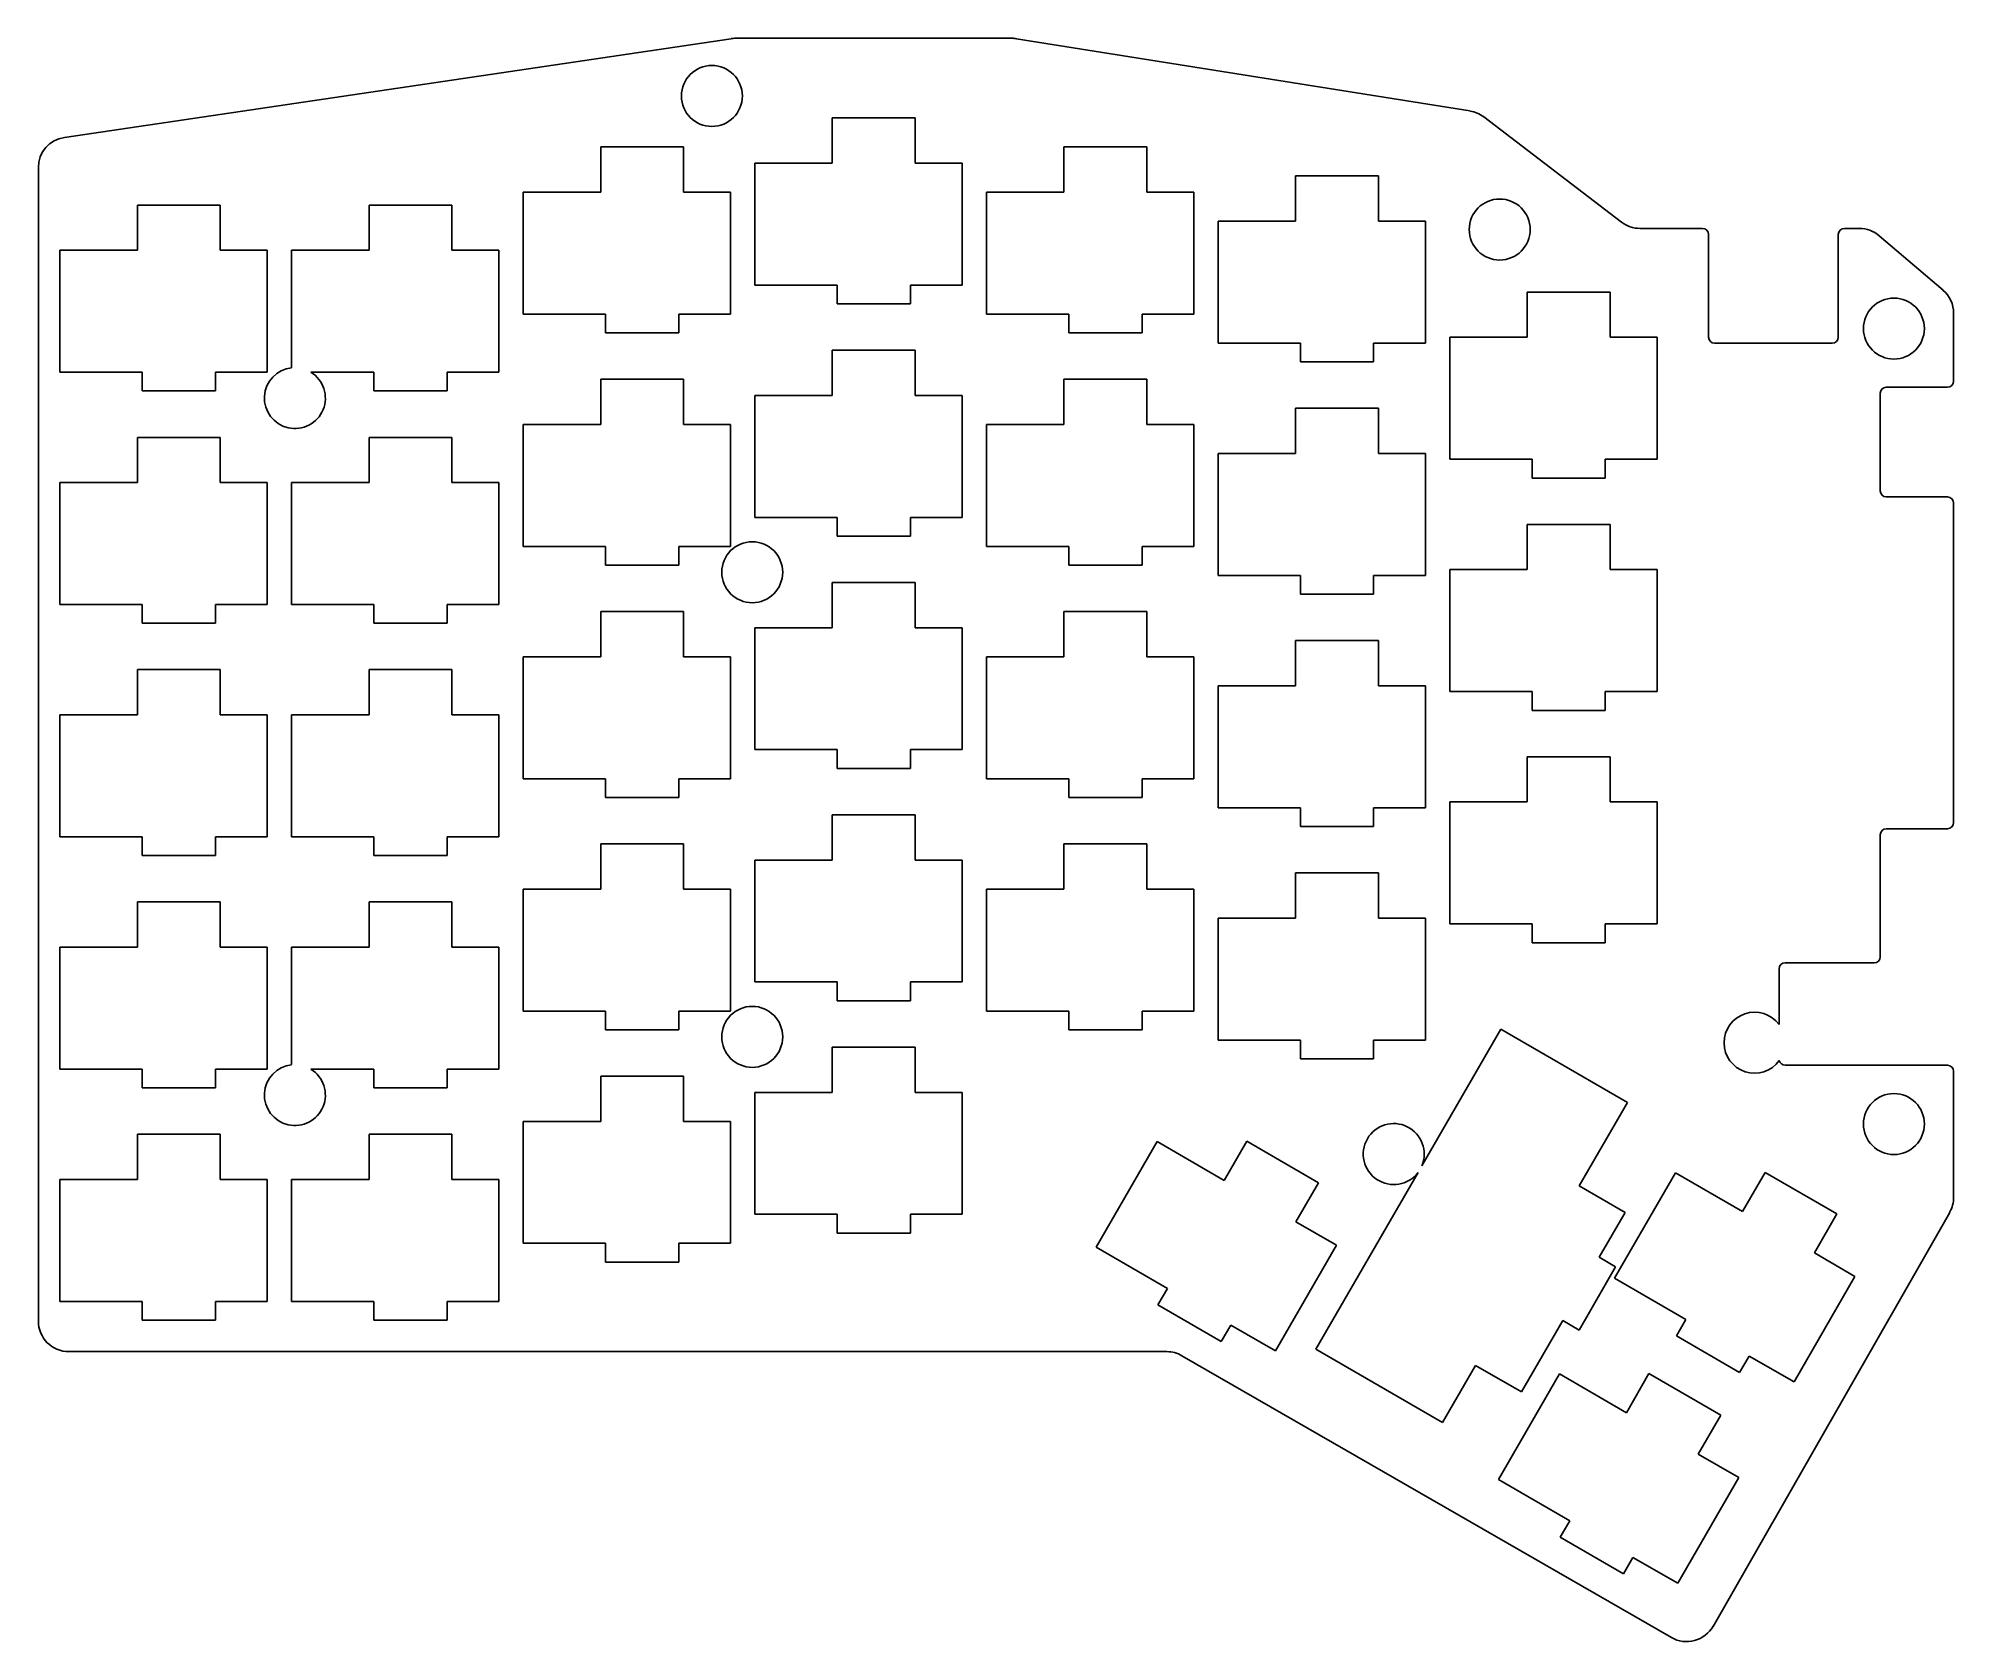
# Model space of a CAD drawing. Header units: millimetres. Extents: x 38 to 196, y -154 to -23.
import ezdxf

# ---------------------------------------------------------------- set-up
doc = ezdxf.new("R2010")
doc.units = ezdxf.units.MM

msp = doc.modelspace()

# ---------------------------------------------------------------- linework, layer by layer
for p, q in [((40.61, -31.01), (95.29, -22.91)), ((95.66, -22.88), (118.33, -22.88)), ((118.72, -22.91), (155.9, -28.84)), ((110.4, -29.41), (103.6, -29.41)), ((103.6, -29.41), (103.6, -33.11)), ((110.4, -33.11), (110.4, -29.41)), ((157.03, -29.33), (168.33, -37.96)), ((91.4, -31.79), (84.6, -31.79)), ((84.6, -31.79), (84.6, -35.49)), ((91.4, -35.49), (91.4, -31.79)), ((129.4, -31.79), (122.6, -31.79)), ((122.6, -31.79), (122.6, -35.49)), ((129.4, -35.49), (129.4, -31.79)), ((38.48, -128.07), (38.48, -33.48)), ((103.6, -33.11), (97.25, -33.11)), ((97.25, -33.11), (97.25, -43.11)), ((114.25, -33.11), (110.4, -33.11)), ((114.25, -43.11), (114.25, -33.11)), ((148.4, -34.17), (141.6, -34.17)), ((141.6, -34.17), (141.6, -37.87)), ((148.4, -37.87), (148.4, -34.17)), ((84.6, -35.49), (78.25, -35.49)), ((78.25, -35.49), (78.25, -45.49)), ((95.25, -35.49), (91.4, -35.49)), ((95.25, -45.49), (95.25, -35.49)), ((122.6, -35.49), (116.25, -35.49)), ((116.25, -35.49), (116.25, -45.49)), ((133.25, -35.49), (129.4, -35.49)), ((133.25, -45.49), (133.25, -35.49)), ((53.4, -36.55), (46.6, -36.55)), ((46.6, -36.55), (46.6, -40.25)), ((53.4, -40.25), (53.4, -36.55)), ((72.4, -36.55), (65.6, -36.55)), ((65.6, -36.55), (65.6, -40.25)), ((72.4, -40.25), (72.4, -36.55)), ((141.6, -37.87), (135.25, -37.87)), ((135.25, -37.87), (135.25, -47.87)), ((152.25, -37.87), (148.4, -37.87)), ((152.25, -47.87), (152.25, -37.87)), ((169.85, -38.47), (174.97, -38.47)), ((175.47, -38.97), (175.47, -47.38)), ((186.11, -47.38), (186.11, -38.97)), ((186.61, -38.47), (187.84, -38.47)), ((189.47, -39.07), (194.7, -43.53)), ((46.6, -40.25), (40.25, -40.25)), ((40.25, -40.25), (40.25, -50.25)), ((57.25, -40.25), (53.4, -40.25)), ((57.25, -50.25), (57.25, -40.25)), ((65.6, -40.25), (59.25, -40.25)), ((59.25, -40.25), (59.25, -49.89)), ((76.25, -40.25), (72.4, -40.25)), ((76.25, -50.25), (76.25, -40.25)), ((97.25, -43.11), (104, -43.11)), ((104, -43.11), (104, -44.66)), ((110, -43.11), (114.25, -43.11)), ((110, -44.66), (110, -43.11)), ((167.4, -43.69), (160.6, -43.69)), ((160.6, -43.69), (160.6, -47.39)), ((167.4, -47.39), (167.4, -43.69)), ((78.25, -45.49), (85, -45.49)), ((85, -45.49), (85, -47.04)), ((91, -45.49), (95.25, -45.49)), ((91, -47.04), (91, -45.49)), ((104, -44.66), (110, -44.66)), ((116.25, -45.49), (123, -45.49)), ((123, -45.49), (123, -47.04)), ((129, -45.49), (133.25, -45.49)), ((129, -47.04), (129, -45.49)), ((195.57, -45.43), (195.57, -50.99)), ((85, -47.04), (91, -47.04)), ((123, -47.04), (129, -47.04)), ((110.4, -48.46), (103.6, -48.46)), ((103.6, -48.46), (103.6, -52.16)), ((110.4, -52.16), (110.4, -48.46)), ((135.25, -47.87), (142, -47.87)), ((142, -47.87), (142, -49.42)), ((148, -47.87), (152.25, -47.87)), ((148, -49.42), (148, -47.87)), ((160.6, -47.39), (154.25, -47.39)), ((154.25, -47.39), (154.25, -57.39)), ((171.25, -47.39), (167.4, -47.39)), ((171.25, -57.39), (171.25, -47.39)), ((175.97, -47.88), (185.61, -47.88)), ((40.25, -50.25), (47, -50.25)), ((47, -50.25), (47, -51.8)), ((53, -50.25), (57.25, -50.25)), ((53, -51.8), (53, -50.25)), ((60.84, -50.25), (66, -50.25)), ((66, -50.25), (66, -51.8)), ((72, -50.25), (76.25, -50.25)), ((72, -51.8), (72, -50.25)), ((142, -49.42), (148, -49.42)), ((47, -51.8), (53, -51.8)), ((66, -51.8), (72, -51.8)), ((91.4, -50.84), (84.6, -50.84)), ((84.6, -50.84), (84.6, -54.54)), ((91.4, -54.54), (91.4, -50.84)), ((129.4, -50.84), (122.6, -50.84)), ((122.6, -50.84), (122.6, -54.54)), ((129.4, -54.54), (129.4, -50.84)), ((195.07, -51.49), (190.05, -51.49)), ((103.6, -52.16), (97.25, -52.16)), ((97.25, -52.16), (97.25, -62.16)), ((114.25, -52.16), (110.4, -52.16)), ((114.25, -62.16), (114.25, -52.16)), ((148.4, -53.22), (141.6, -53.22)), ((141.6, -53.22), (141.6, -56.92)), ((148.4, -56.92), (148.4, -53.22)), ((189.55, -51.99), (189.55, -59.99)), ((84.6, -54.54), (78.25, -54.54)), ((78.25, -54.54), (78.25, -64.54)), ((95.25, -54.54), (91.4, -54.54)), ((95.25, -64.54), (95.25, -54.54)), ((122.6, -54.54), (116.25, -54.54)), ((116.25, -54.54), (116.25, -64.54)), ((133.25, -54.54), (129.4, -54.54)), ((133.25, -64.54), (133.25, -54.54)), ((53.4, -55.6), (46.6, -55.6)), ((46.6, -55.6), (46.6, -59.3)), ((53.4, -59.3), (53.4, -55.6)), ((72.4, -55.6), (65.6, -55.6)), ((65.6, -55.6), (65.6, -59.3)), ((72.4, -59.3), (72.4, -55.6)), ((141.6, -56.92), (135.25, -56.92)), ((135.25, -56.92), (135.25, -66.92)), ((152.25, -56.92), (148.4, -56.92)), ((152.25, -66.92), (152.25, -56.92)), ((154.25, -57.39), (161, -57.39)), ((161, -57.39), (161, -58.94)), ((167, -57.39), (171.25, -57.39)), ((167, -58.94), (167, -57.39)), ((46.6, -59.3), (40.25, -59.3)), ((40.25, -59.3), (40.25, -69.3)), ((57.25, -59.3), (53.4, -59.3)), ((57.25, -69.3), (57.25, -59.3)), ((65.6, -59.3), (59.25, -59.3)), ((59.25, -59.3), (59.25, -69.3)), ((76.25, -59.3), (72.4, -59.3)), ((76.25, -69.3), (76.25, -59.3)), ((161, -58.94), (167, -58.94)), ((190.05, -60.49), (195.07, -60.49)), ((195.57, -60.99), (195.57, -87.19)), ((97.25, -62.16), (104, -62.16)), ((104, -62.16), (104, -63.71)), ((110, -62.16), (114.25, -62.16)), ((110, -63.71), (110, -62.16)), ((167.4, -62.74), (160.6, -62.74)), ((160.6, -62.74), (160.6, -66.44)), ((167.4, -66.44), (167.4, -62.74)), ((104, -63.71), (110, -63.71)), ((78.25, -64.54), (85, -64.54)), ((85, -64.54), (85, -66.09)), ((91, -64.54), (95.25, -64.54)), ((91, -66.09), (91, -64.54)), ((116.25, -64.54), (123, -64.54)), ((123, -64.54), (123, -66.09)), ((129, -64.54), (133.25, -64.54)), ((129, -66.09), (129, -64.54)), ((85, -66.09), (91, -66.09)), ((110.4, -67.51), (103.6, -67.51)), ((103.6, -67.51), (103.6, -71.21)), ((110.4, -71.21), (110.4, -67.51)), ((123, -66.09), (129, -66.09)), ((135.25, -66.92), (142, -66.92)), ((142, -66.92), (142, -68.47)), ((148, -66.92), (152.25, -66.92)), ((148, -68.47), (148, -66.92)), ((160.6, -66.44), (154.25, -66.44)), ((154.25, -66.44), (154.25, -76.44)), ((171.25, -66.44), (167.4, -66.44)), ((171.25, -76.44), (171.25, -66.44)), ((142, -68.47), (148, -68.47)), ((40.25, -69.3), (47, -69.3)), ((47, -69.3), (47, -70.85)), ((53, -69.3), (57.25, -69.3)), ((53, -70.85), (53, -69.3)), ((59.25, -69.3), (66, -69.3)), ((66, -69.3), (66, -70.85)), ((72, -69.3), (76.25, -69.3)), ((72, -70.85), (72, -69.3)), ((91.4, -69.89), (84.6, -69.89)), ((84.6, -69.89), (84.6, -73.59)), ((91.4, -73.59), (91.4, -69.89)), ((129.4, -69.89), (122.6, -69.89)), ((122.6, -69.89), (122.6, -73.59)), ((129.4, -73.59), (129.4, -69.89)), ((47, -70.85), (53, -70.85)), ((66, -70.85), (72, -70.85)), ((103.6, -71.21), (97.25, -71.21)), ((97.25, -71.21), (97.25, -81.21)), ((114.25, -71.21), (110.4, -71.21)), ((114.25, -81.21), (114.25, -71.21)), ((84.6, -73.59), (78.25, -73.59)), ((78.25, -73.59), (78.25, -83.59)), ((95.25, -73.59), (91.4, -73.59)), ((95.25, -83.59), (95.25, -73.59)), ((122.6, -73.59), (116.25, -73.59)), ((116.25, -73.59), (116.25, -83.59)), ((133.25, -73.59), (129.4, -73.59)), ((133.25, -83.59), (133.25, -73.59)), ((148.4, -72.27), (141.6, -72.27)), ((141.6, -72.27), (141.6, -75.97)), ((148.4, -75.97), (148.4, -72.27)), ((53.4, -74.65), (46.6, -74.65)), ((46.6, -74.65), (46.6, -78.35)), ((53.4, -78.35), (53.4, -74.65)), ((72.4, -74.65), (65.6, -74.65)), ((65.6, -74.65), (65.6, -78.35)), ((72.4, -78.35), (72.4, -74.65)), ((141.6, -75.97), (135.25, -75.97)), ((135.25, -75.97), (135.25, -85.97)), ((152.25, -75.97), (148.4, -75.97)), ((152.25, -85.97), (152.25, -75.97)), ((154.25, -76.44), (161, -76.44)), ((161, -76.44), (161, -77.99)), ((167, -76.44), (171.25, -76.44)), ((167, -77.99), (167, -76.44)), ((46.6, -78.35), (40.25, -78.35)), ((40.25, -78.35), (40.25, -88.35)), ((57.25, -78.35), (53.4, -78.35)), ((57.25, -88.35), (57.25, -78.35)), ((65.6, -78.35), (59.25, -78.35)), ((59.25, -78.35), (59.25, -88.35)), ((76.25, -78.35), (72.4, -78.35)), ((76.25, -88.35), (76.25, -78.35)), ((161, -77.99), (167, -77.99)), ((97.25, -81.21), (104, -81.21)), ((104, -81.21), (104, -82.76)), ((110, -81.21), (114.25, -81.21)), ((110, -82.76), (110, -81.21)), ((104, -82.76), (110, -82.76)), ((167.4, -81.79), (160.6, -81.79)), ((160.6, -81.79), (160.6, -85.49)), ((167.4, -85.49), (167.4, -81.79)), ((78.25, -83.59), (85, -83.59)), ((85, -83.59), (85, -85.14)), ((91, -83.59), (95.25, -83.59)), ((91, -85.14), (91, -83.59)), ((116.25, -83.59), (123, -83.59)), ((123, -83.59), (123, -85.14)), ((129, -83.59), (133.25, -83.59)), ((129, -85.14), (129, -83.59)), ((85, -85.14), (91, -85.14)), ((123, -85.14), (129, -85.14)), ((135.25, -85.97), (142, -85.97)), ((142, -85.97), (142, -87.52)), ((148, -85.97), (152.25, -85.97)), ((148, -87.52), (148, -85.97)), ((160.6, -85.49), (154.25, -85.49)), ((154.25, -85.49), (154.25, -95.49)), ((171.25, -85.49), (167.4, -85.49)), ((171.25, -95.49), (171.25, -85.49)), ((110.4, -86.56), (103.6, -86.56)), ((103.6, -86.56), (103.6, -90.26)), ((110.4, -90.26), (110.4, -86.56)), ((142, -87.52), (148, -87.52)), ((195.07, -87.69), (190.05, -87.69)), ((40.25, -88.35), (47, -88.35)), ((47, -88.35), (47, -89.9)), ((53, -88.35), (57.25, -88.35)), ((53, -89.9), (53, -88.35)), ((59.25, -88.35), (66, -88.35)), ((66, -88.35), (66, -89.9)), ((72, -88.35), (76.25, -88.35)), ((72, -89.9), (72, -88.35)), ((91.4, -88.94), (84.6, -88.94)), ((84.6, -88.94), (84.6, -92.64)), ((91.4, -92.64), (91.4, -88.94)), ((129.4, -88.94), (122.6, -88.94)), ((122.6, -88.94), (122.6, -92.64)), ((129.4, -92.64), (129.4, -88.94)), ((189.55, -88.19), (189.55, -98.19)), ((47, -89.9), (53, -89.9)), ((66, -89.9), (72, -89.9)), ((103.6, -90.26), (97.25, -90.26)), ((97.25, -90.26), (97.25, -100.26)), ((114.25, -90.26), (110.4, -90.26)), ((114.25, -100.26), (114.25, -90.26)), ((84.6, -92.64), (78.25, -92.64)), ((78.25, -92.64), (78.25, -102.64)), ((95.25, -92.64), (91.4, -92.64)), ((95.25, -102.64), (95.25, -92.64)), ((122.6, -92.64), (116.25, -92.64)), ((116.25, -92.64), (116.25, -102.64)), ((133.25, -92.64), (129.4, -92.64)), ((133.25, -102.64), (133.25, -92.64)), ((148.4, -91.32), (141.6, -91.32)), ((141.6, -91.32), (141.6, -95.02)), ((148.4, -95.02), (148.4, -91.32)), ((53.4, -93.7), (46.6, -93.7)), ((46.6, -93.7), (46.6, -97.4)), ((53.4, -97.4), (53.4, -93.7)), ((72.4, -93.7), (65.6, -93.7)), ((65.6, -93.7), (65.6, -97.4)), ((72.4, -97.4), (72.4, -93.7)), ((141.6, -95.02), (135.25, -95.02)), ((135.25, -95.02), (135.25, -105.02)), ((152.25, -95.02), (148.4, -95.02)), ((152.25, -105.02), (152.25, -95.02)), ((154.25, -95.49), (161, -95.49)), ((161, -95.49), (161, -97.04)), ((167, -95.49), (171.25, -95.49)), ((167, -97.04), (167, -95.49)), ((46.6, -97.4), (40.25, -97.4)), ((40.25, -97.4), (40.25, -107.4)), ((57.25, -97.4), (53.4, -97.4)), ((57.25, -107.4), (57.25, -97.4)), ((65.6, -97.4), (59.25, -97.4)), ((59.25, -97.4), (59.25, -107.04)), ((76.25, -97.4), (72.4, -97.4)), ((76.25, -107.4), (76.25, -97.4)), ((161, -97.04), (167, -97.04)), ((189.05, -98.69), (181.75, -98.69)), ((97.25, -100.26), (104, -100.26)), ((104, -100.26), (104, -101.81)), ((110, -100.26), (114.25, -100.26)), ((110, -101.81), (110, -100.26)), ((181.25, -99.19), (181.25, -103.75)), ((104, -101.81), (110, -101.81)), ((78.25, -102.64), (85, -102.64)), ((85, -102.64), (85, -104.19)), ((91, -102.64), (95.25, -102.64)), ((91, -104.19), (91, -102.64)), ((116.25, -102.64), (123, -102.64)), ((123, -102.64), (123, -104.19)), ((129, -102.64), (133.25, -102.64)), ((129, -104.19), (129, -102.64)), ((85, -104.19), (91, -104.19)), ((123, -104.19), (129, -104.19)), ((135.25, -105.02), (142, -105.02)), ((142, -105.02), (142, -106.57)), ((148, -105.02), (152.25, -105.02)), ((148, -106.57), (148, -105.02)), ((158.42, -104.13), (151.96, -115.33)), ((168.81, -110.13), (158.42, -104.13)), ((110.4, -105.61), (103.6, -105.61)), ((103.6, -105.61), (103.6, -109.31)), ((110.4, -109.31), (110.4, -105.61)), ((142, -106.57), (148, -106.57)), ((40.25, -107.4), (47, -107.4)), ((47, -107.4), (47, -108.95)), ((53, -107.4), (57.25, -107.4)), ((53, -108.95), (53, -107.4)), ((60.84, -107.4), (66, -107.4)), ((66, -107.4), (66, -108.95)), ((72, -107.4), (76.25, -107.4)), ((72, -108.95), (72, -107.4)), ((91.4, -107.99), (84.6, -107.99)), ((84.6, -107.99), (84.6, -111.69)), ((91.4, -111.69), (91.4, -107.99)), ((181.75, -107.09), (195.07, -107.09)), ((195.57, -107.59), (195.57, -117.91)), ((47, -108.95), (53, -108.95)), ((66, -108.95), (72, -108.95)), ((103.6, -109.31), (97.25, -109.31)), ((97.25, -109.31), (97.25, -119.31)), ((114.25, -109.31), (110.4, -109.31)), ((114.25, -119.31), (114.25, -109.31)), ((164.86, -116.98), (168.81, -110.13)), ((53.4, -112.75), (46.6, -112.75)), ((46.6, -112.75), (46.6, -116.45)), ((53.4, -116.45), (53.4, -112.75)), ((72.4, -112.75), (65.6, -112.75)), ((65.6, -112.75), (65.6, -116.45)), ((72.4, -116.45), (72.4, -112.75)), ((84.6, -111.69), (78.25, -111.69)), ((78.25, -111.69), (78.25, -121.69)), ((95.25, -111.69), (91.4, -111.69)), ((95.25, -121.69), (95.25, -111.69)), ((130.24, -113.35), (125.24, -122.01)), ((135.74, -116.53), (130.24, -113.35)), ((137.59, -113.32), (135.74, -116.53)), ((143.47, -116.72), (137.59, -113.32)), ((151.64, -115.88), (143.27, -130.38)), ((172.76, -115.9), (167.76, -124.56)), ((178.26, -119.08), (172.76, -115.9)), ((180.11, -115.88), (178.26, -119.08)), ((186, -119.28), (180.11, -115.88)), ((46.6, -116.45), (40.25, -116.45)), ((40.25, -116.45), (40.25, -126.45)), ((57.25, -116.45), (53.4, -116.45)), ((57.25, -126.45), (57.25, -116.45)), ((65.6, -116.45), (59.25, -116.45)), ((59.25, -116.45), (59.25, -126.45)), ((76.25, -116.45), (72.4, -116.45)), ((76.25, -126.45), (76.25, -116.45)), ((141.62, -119.93), (143.47, -116.72)), ((168.63, -119.15), (164.86, -116.98)), ((97.25, -119.31), (104, -119.31)), ((104, -119.31), (104, -120.86)), ((110, -119.31), (114.25, -119.31)), ((110, -120.86), (110, -119.31)), ((166.51, -122.83), (168.63, -119.15)), ((195.25, -119.15), (175.84, -153.1)), ((184.15, -122.48), (186, -119.28)), ((104, -120.86), (110, -120.86)), ((144.96, -121.85), (141.62, -119.93)), ((78.25, -121.69), (85, -121.69)), ((85, -121.69), (85, -123.24)), ((91, -121.69), (95.25, -121.69)), ((91, -123.24), (91, -121.69)), ((125.24, -122.01), (131.08, -125.39)), ((139.96, -130.51), (144.96, -121.85)), ((187.48, -124.4), (184.15, -122.48)), ((85, -123.24), (91, -123.24)), ((164.85, -128.8), (167.85, -123.61)), ((167.85, -123.61), (166.51, -122.83)), ((131.08, -125.39), (130.31, -126.73)), ((167.76, -124.56), (173.6, -127.94)), ((182.48, -133.06), (187.48, -124.4)), ((40.25, -126.45), (47, -126.45)), ((47, -126.45), (47, -128)), ((53, -126.45), (57.25, -126.45)), ((53, -128), (53, -126.45)), ((59.25, -126.45), (66, -126.45)), ((66, -126.45), (66, -128)), ((72, -126.45), (76.25, -126.45)), ((72, -128), (72, -126.45)), ((130.31, -126.73), (135.5, -129.73)), ((47, -128), (53, -128)), ((66, -128), (72, -128)), ((135.5, -129.73), (136.28, -128.39)), ((136.28, -128.39), (139.96, -130.51)), ((160.13, -133.87), (163.51, -128.03)), ((163.51, -128.03), (164.85, -128.8)), ((173.6, -127.94), (172.83, -129.28)), ((143.27, -130.38), (153.66, -136.38)), ((172.83, -129.28), (178.02, -132.28)), ((131.03, -130.57), (40.98, -130.57)), ((172.42, -154.02), (132.28, -130.91)), ((153.66, -136.38), (156.36, -131.7)), ((156.36, -131.7), (160.13, -133.87)), ((178.02, -132.28), (178.8, -130.94)), ((178.8, -130.94), (182.48, -133.06)), ((163.23, -132.4), (158.23, -141.06)), ((168.73, -135.58), (163.23, -132.4)), ((170.58, -132.37), (168.73, -135.58)), ((176.47, -135.77), (170.58, -132.37)), ((174.62, -138.98), (176.47, -135.77)), ((177.95, -140.9), (174.62, -138.98)), ((158.23, -141.06), (164.08, -144.44)), ((172.95, -149.56), (177.95, -140.9)), ((164.08, -144.44), (163.3, -145.78)), ((163.3, -145.78), (168.5, -148.78)), ((168.5, -148.78), (169.27, -147.44)), ((169.27, -147.44), (172.95, -149.56))]:
    msp.add_line(p, q)
for centre in [(93.72, -27.61), (158.34, -38.56), (190.67, -46.68), (97.03, -66.66), (97.03, -104.76), (190.67, -111.91)]:
    msp.add_circle(centre, 2.5)
for centre, radius, start, end in [((95.66, -25.38), 2.5, 90, 98.4263), ((118.33, -25.38), 2.5, 80.9355, 90), ((155.51, -31.31), 2.5, 52.6373, 80.9355), ((40.98, -33.48), 2.5, 98.4263, 180), ((169.85, -35.97), 2.5, 232.6373, 270), ((174.97, -38.97), 0.5, 0, 90), ((186.61, -38.97), 0.5, 90, 180), ((187.84, -40.97), 2.5, 49.5306, 90), ((189.14, -39.45), 0.5, 49.5306097, 49.5306116), ((193.07, -45.43), 2.5, 0, 49.5306), ((175.97, -47.38), 0.5, 180, 270), ((185.61, -47.38), 0.5, 270, 0), ((59.52, -52.38), 2.5, 96.3153, 418.2117), ((190.05, -51.99), 0.5, 90, 180), ((195.07, -50.99), 0.5, 270, 0), ((190.05, -59.99), 0.5, 180, 270), ((195.07, -60.99), 0.5, 0, 90), ((190.05, -88.19), 0.5, 90, 180), ((195.07, -87.19), 0.5, 270, 0), ((181.75, -99.19), 0.5, 90, 180), ((189.05, -98.19), 0.5, 270, 0), ((179.24, -105.24), 2.5, 36.4862, 324.0217), ((181.75, -106.59), 0.5, 193.1437, 270), ((59.52, -109.53), 2.5, 96.3153, 418.2117), ((195.07, -107.59), 0.5, 0, 90), ((149.65, -114.37), 2.5, 337.2522, 682.7478), ((193.07, -117.91), 2.5, 330.2428, 0), ((194.81, -118.9), 0.5, 330.2428192, 330.2428206), ((40.98, -128.07), 2.5, 180, 270), ((131.03, -133.07), 2.5, 60.0678, 90), ((173.67, -151.85), 2.5, 240.0678, 330.2428)]:
    msp.add_arc(centre, radius, start, end)

doc.saveas('drawing.dxf')
